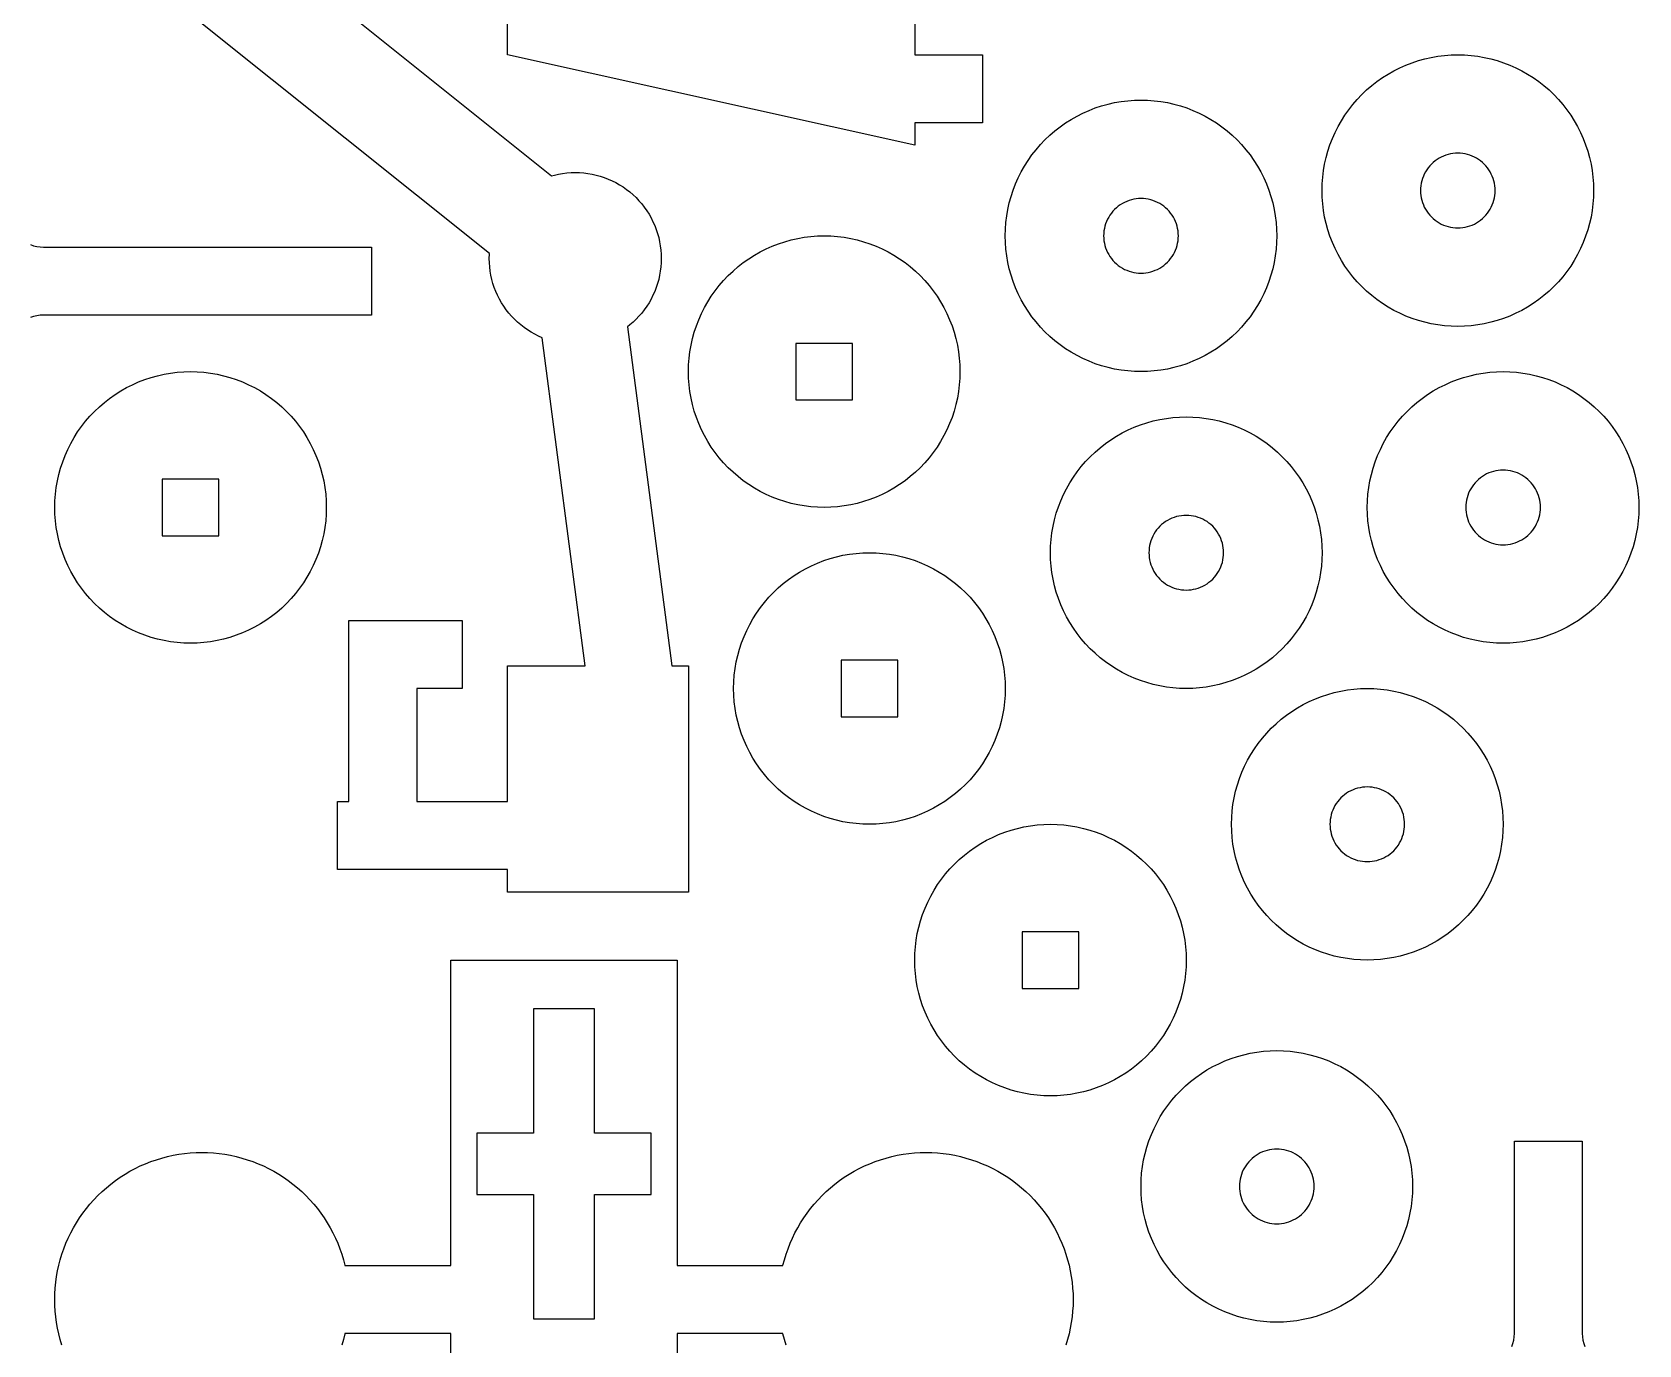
# Model space of a CAD drawing. Header units: millimetres. Extents: x 5 to 513, y 5 to 395.
# Drawn here: x 438 to 509, y 48 to 106 of the extents above; entities that cross this region are included whole.
import ezdxf

# ---------------------------------------------------------------- set-up
doc = ezdxf.new("R2010")
doc.units = ezdxf.units.MM
doc.layers.add('CUT', color=1, linetype='Continuous')

msp = doc.modelspace()

# ---------------------------------------------------------------- linework, layer by layer
at = {"layer": 'CUT'}
for points in [[(439, 117.217), (460.956, 99.653), (461.077, 99.686), (461.259, 99.727), (461.442, 99.759), (461.628, 99.782), (461.814, 99.795), (462, 99.8), (462.186, 99.795), (462.372, 99.782), (462.558, 99.759), (462.741, 99.727), (462.923, 99.686), (463.103, 99.636), (463.28, 99.578), (463.454, 99.511), (463.625, 99.435), (463.791, 99.351), (463.954, 99.259), (464.111, 99.16), (464.264, 99.052), (464.411, 98.937), (464.552, 98.816), (464.687, 98.687), (464.816, 98.552), (464.937, 98.411), (465.052, 98.264), (465.16, 98.111), (465.259, 97.954), (465.351, 97.791), (465.435, 97.625), (465.511, 97.454), (465.578, 97.28), (465.636, 97.103), (465.686, 96.923), (465.727, 96.741), (465.759, 96.558), (465.782, 96.372), (465.795, 96.186), (465.8, 96), (465.795, 95.814), (465.782, 95.628), (465.759, 95.442), (465.727, 95.259), (465.686, 95.077), (465.636, 94.897), (465.578, 94.72), (465.511, 94.546), (465.435, 94.375), (465.351, 94.209), (465.259, 94.046), (465.16, 93.889), (465.052, 93.736), (464.937, 93.589), (464.816, 93.448), (464.687, 93.313), (464.552, 93.184), (464.411, 93.063), (464.31, 92.984), (466.264, 78), (467, 78), (467, 68), (459, 68), (459, 69), (455, 69), (452, 69), (451.5, 69), (451.5, 72), (452, 72), (452, 80), (455, 80), (457, 80), (457, 77), (455, 77), (455, 72), (459, 72), (459, 78), (462.432, 78), (460.542, 92.491), (460.375, 92.565), (460.209, 92.649), (460.046, 92.741), (459.889, 92.84), (459.736, 92.948), (459.589, 93.063), (459.448, 93.184), (459.313, 93.313), (459.184, 93.448), (459.063, 93.589), (458.948, 93.736), (458.84, 93.889), (458.741, 94.046), (458.649, 94.209), (458.565, 94.375), (458.489, 94.546), (458.422, 94.72), (458.364, 94.897), (458.314, 95.077), (458.273, 95.259), (458.241, 95.442), (458.218, 95.628), (458.205, 95.814), (458.2, 96), (458.205, 96.186), (458.207, 96.217), (439, 111.583)], [(477, 106.5), (477, 105), (480, 105), (480, 102), (477, 102), (477, 101), (459, 105), (459, 112.65)], [(437.926, 96.614), (438.065, 96.565), (438.207, 96.529), (438.353, 96.507), (438.5, 96.5), (452.963, 96.5), (452.998, 96.498), (453, 96.463), (453, 93.537), (452.998, 93.502), (452.963, 93.5), (438.5, 93.5), (438.353, 93.493), (438.207, 93.471), (438.065, 93.435), (437.926, 93.386)], [(439.318, 47.991), (439.244, 48.236), (439.18, 48.483), (439.125, 48.732), (439.08, 48.983), (439.045, 49.236), (439.02, 49.49), (439.005, 49.745), (439, 50), (439.005, 50.255), (439.02, 50.51), (439.045, 50.764), (439.08, 51.017), (439.125, 51.268), (439.18, 51.517), (439.244, 51.764), (439.318, 52.009), (439.402, 52.25), (439.495, 52.487), (439.597, 52.721), (439.708, 52.951), (439.829, 53.176), (439.958, 53.396), (440.095, 53.611), (440.241, 53.821), (440.395, 54.024), (440.557, 54.221), (440.727, 54.412), (440.904, 54.596), (441.088, 54.773), (441.279, 54.943), (441.476, 55.105), (441.679, 55.259), (441.889, 55.405), (442.104, 55.542), (442.324, 55.671), (442.549, 55.792), (442.779, 55.903), (443.013, 56.005), (443.25, 56.098), (443.491, 56.182), (443.736, 56.256), (443.983, 56.32), (444.232, 56.375), (444.483, 56.42), (444.736, 56.455), (444.99, 56.48), (445.245, 56.495), (445.5, 56.5), (445.755, 56.495), (446.01, 56.48), (446.264, 56.455), (446.517, 56.42), (446.768, 56.375), (447.017, 56.32), (447.264, 56.256), (447.509, 56.182), (447.75, 56.098), (447.987, 56.005), (448.221, 55.903), (448.451, 55.792), (448.676, 55.671), (448.896, 55.542), (449.111, 55.405), (449.321, 55.259), (449.524, 55.105), (449.721, 54.943), (449.912, 54.773), (450.096, 54.596), (450.273, 54.412), (450.443, 54.221), (450.605, 54.024), (450.759, 53.821), (450.905, 53.611), (451.042, 53.396), (451.171, 53.176), (451.292, 52.951), (451.403, 52.721), (451.505, 52.487), (451.598, 52.25), (451.682, 52.009), (451.756, 51.764), (451.82, 51.517), (451.824, 51.5), (456.5, 51.5), (456.5, 65), (466.5, 65), (466.5, 51.5), (471.176, 51.5), (471.18, 51.517), (471.244, 51.764), (471.318, 52.009), (471.402, 52.25), (471.495, 52.487), (471.597, 52.721), (471.708, 52.951), (471.829, 53.176), (471.958, 53.396), (472.095, 53.611), (472.241, 53.821), (472.395, 54.024), (472.557, 54.221), (472.727, 54.412), (472.904, 54.596), (473.088, 54.773), (473.279, 54.943), (473.476, 55.105), (473.679, 55.259), (473.889, 55.405), (474.104, 55.542), (474.324, 55.671), (474.549, 55.792), (474.779, 55.903), (475.013, 56.005), (475.25, 56.098), (475.491, 56.182), (475.736, 56.256), (475.983, 56.32), (476.232, 56.375), (476.483, 56.42), (476.736, 56.455), (476.99, 56.48), (477.245, 56.495), (477.5, 56.5), (477.755, 56.495), (478.01, 56.48), (478.264, 56.455), (478.517, 56.42), (478.768, 56.375), (479.017, 56.32), (479.264, 56.256), (479.509, 56.182), (479.75, 56.098), (479.987, 56.005), (480.221, 55.903), (480.451, 55.792), (480.676, 55.671), (480.896, 55.542), (481.111, 55.405), (481.321, 55.259), (481.524, 55.105), (481.721, 54.943), (481.912, 54.773), (482.096, 54.596), (482.273, 54.412), (482.443, 54.221), (482.605, 54.024), (482.759, 53.821), (482.905, 53.611), (483.042, 53.396), (483.171, 53.176), (483.292, 52.951), (483.403, 52.721), (483.505, 52.487), (483.598, 52.25), (483.682, 52.009), (483.756, 51.764), (483.82, 51.517), (483.875, 51.268), (483.92, 51.017), (483.955, 50.764), (483.98, 50.51), (483.995, 50.255), (484, 50), (483.995, 49.745), (483.98, 49.49), (483.955, 49.236), (483.92, 48.983), (483.875, 48.732), (483.82, 48.483), (483.756, 48.236), (483.682, 47.991)], [(503.386, 47.926), (503.435, 48.065), (503.471, 48.207), (503.493, 48.353), (503.5, 48.5), (503.5, 56.963), (503.502, 56.998), (503.537, 57), (506.463, 57), (506.498, 56.998), (506.5, 56.963), (506.5, 48.5), (506.507, 48.353), (506.529, 48.207), (506.565, 48.065), (506.614, 47.926)], [(456.5, 47), (456.5, 48.5), (451.824, 48.5), (451.82, 48.483), (451.756, 48.236), (451.682, 47.991)], [(471.318, 47.991), (471.244, 48.236), (471.18, 48.483), (471.176, 48.5), (466.5, 48.5), (466.5, 47)]]:
    msp.add_lwpolyline(points, dxfattribs=at)
for points in [[(506.993, 98.706), (506.971, 98.412), (506.935, 98.12), (506.885, 97.829), (506.82, 97.542), (506.742, 97.258), (506.649, 96.979), (506.543, 96.704), (506.424, 96.435), (506.292, 96.172), (506.146, 95.915), (505.989, 95.667), (505.819, 95.426), (505.638, 95.194), (505.446, 94.971), (505.243, 94.757), (505.029, 94.554), (504.806, 94.362), (504.574, 94.181), (504.333, 94.011), (504.085, 93.854), (503.828, 93.708), (503.565, 93.576), (503.296, 93.457), (503.021, 93.351), (502.742, 93.258), (502.458, 93.18), (502.171, 93.115), (501.88, 93.065), (501.588, 93.029), (501.294, 93.007), (501, 93), (500.706, 93.007), (500.412, 93.029), (500.12, 93.065), (499.829, 93.115), (499.542, 93.18), (499.258, 93.258), (498.979, 93.351), (498.704, 93.457), (498.435, 93.576), (498.172, 93.708), (497.915, 93.854), (497.667, 94.011), (497.426, 94.181), (497.194, 94.362), (496.971, 94.554), (496.757, 94.757), (496.554, 94.971), (496.362, 95.194), (496.181, 95.426), (496.011, 95.667), (495.854, 95.915), (495.708, 96.172), (495.576, 96.435), (495.457, 96.704), (495.351, 96.979), (495.258, 97.258), (495.18, 97.542), (495.115, 97.829), (495.065, 98.12), (495.029, 98.412), (495.007, 98.706), (495, 99), (495.007, 99.294), (495.029, 99.588), (495.065, 99.88), (495.115, 100.171), (495.18, 100.458), (495.258, 100.742), (495.351, 101.021), (495.457, 101.296), (495.576, 101.565), (495.708, 101.828), (495.854, 102.085), (496.011, 102.333), (496.181, 102.574), (496.362, 102.806), (496.554, 103.029), (496.757, 103.243), (496.971, 103.446), (497.194, 103.638), (497.426, 103.819), (497.667, 103.989), (497.915, 104.146), (498.172, 104.292), (498.435, 104.424), (498.704, 104.543), (498.979, 104.649), (499.258, 104.742), (499.542, 104.82), (499.829, 104.885), (500.12, 104.935), (500.412, 104.971), (500.706, 104.993), (501, 105), (501.294, 104.993), (501.588, 104.971), (501.88, 104.935), (502.171, 104.885), (502.458, 104.82), (502.742, 104.742), (503.021, 104.649), (503.296, 104.543), (503.565, 104.424), (503.828, 104.292), (504.085, 104.146), (504.333, 103.989), (504.574, 103.819), (504.806, 103.638), (505.029, 103.446), (505.243, 103.243), (505.446, 103.029), (505.638, 102.806), (505.819, 102.574), (505.989, 102.333), (506.146, 102.085), (506.292, 101.828), (506.424, 101.565), (506.543, 101.296), (506.649, 101.021), (506.742, 100.742), (506.82, 100.458), (506.885, 100.171), (506.935, 99.88), (506.971, 99.588), (506.993, 99.294), (507, 99)], [(492.993, 96.706), (492.971, 96.412), (492.935, 96.12), (492.885, 95.829), (492.82, 95.542), (492.742, 95.258), (492.649, 94.979), (492.543, 94.704), (492.424, 94.435), (492.292, 94.172), (492.146, 93.915), (491.989, 93.667), (491.819, 93.426), (491.638, 93.194), (491.446, 92.971), (491.243, 92.757), (491.029, 92.554), (490.806, 92.362), (490.574, 92.181), (490.333, 92.011), (490.085, 91.854), (489.828, 91.708), (489.565, 91.576), (489.296, 91.457), (489.021, 91.351), (488.742, 91.258), (488.458, 91.18), (488.171, 91.115), (487.88, 91.065), (487.588, 91.029), (487.294, 91.007), (487, 91), (486.706, 91.007), (486.412, 91.029), (486.12, 91.065), (485.829, 91.115), (485.542, 91.18), (485.258, 91.258), (484.979, 91.351), (484.704, 91.457), (484.435, 91.576), (484.172, 91.708), (483.915, 91.854), (483.667, 92.011), (483.426, 92.181), (483.194, 92.362), (482.971, 92.554), (482.757, 92.757), (482.554, 92.971), (482.362, 93.194), (482.181, 93.426), (482.011, 93.667), (481.854, 93.915), (481.708, 94.172), (481.576, 94.435), (481.457, 94.704), (481.351, 94.979), (481.258, 95.258), (481.18, 95.542), (481.115, 95.829), (481.065, 96.12), (481.029, 96.412), (481.007, 96.706), (481, 97), (481.007, 97.294), (481.029, 97.588), (481.065, 97.88), (481.115, 98.171), (481.18, 98.458), (481.258, 98.742), (481.351, 99.021), (481.457, 99.296), (481.576, 99.565), (481.708, 99.828), (481.854, 100.085), (482.011, 100.333), (482.181, 100.574), (482.362, 100.806), (482.554, 101.029), (482.757, 101.243), (482.971, 101.446), (483.194, 101.638), (483.426, 101.819), (483.667, 101.989), (483.915, 102.146), (484.172, 102.292), (484.435, 102.424), (484.704, 102.543), (484.979, 102.649), (485.258, 102.742), (485.542, 102.82), (485.829, 102.885), (486.12, 102.935), (486.412, 102.971), (486.706, 102.993), (487, 103), (487.294, 102.993), (487.588, 102.971), (487.88, 102.935), (488.171, 102.885), (488.458, 102.82), (488.742, 102.742), (489.021, 102.649), (489.296, 102.543), (489.565, 102.424), (489.828, 102.292), (490.085, 102.146), (490.333, 101.989), (490.574, 101.819), (490.806, 101.638), (491.029, 101.446), (491.243, 101.243), (491.446, 101.029), (491.638, 100.806), (491.819, 100.574), (491.989, 100.333), (492.146, 100.085), (492.292, 99.828), (492.424, 99.565), (492.543, 99.296), (492.649, 99.021), (492.742, 98.742), (492.82, 98.458), (492.885, 98.171), (492.935, 97.88), (492.971, 97.588), (492.993, 97.294), (493, 97)], [(502.646, 99.108), (502.636, 99.215), (502.618, 99.322), (502.594, 99.427), (502.562, 99.53), (502.524, 99.631), (502.48, 99.73), (502.429, 99.825), (502.372, 99.917), (502.309, 100.004), (502.241, 100.088), (502.167, 100.167), (502.088, 100.241), (502.004, 100.309), (501.917, 100.372), (501.825, 100.429), (501.73, 100.48), (501.631, 100.524), (501.53, 100.562), (501.427, 100.594), (501.322, 100.618), (501.215, 100.636), (501.108, 100.646), (501, 100.65), (500.892, 100.646), (500.785, 100.636), (500.678, 100.618), (500.573, 100.594), (500.47, 100.562), (500.369, 100.524), (500.27, 100.48), (500.175, 100.429), (500.083, 100.372), (499.996, 100.309), (499.912, 100.241), (499.833, 100.167), (499.759, 100.088), (499.691, 100.004), (499.628, 99.917), (499.571, 99.825), (499.52, 99.73), (499.476, 99.631), (499.438, 99.53), (499.406, 99.427), (499.382, 99.322), (499.364, 99.215), (499.354, 99.108), (499.35, 99), (499.354, 98.892), (499.364, 98.785), (499.382, 98.678), (499.406, 98.573), (499.438, 98.47), (499.476, 98.369), (499.52, 98.27), (499.571, 98.175), (499.628, 98.083), (499.691, 97.996), (499.759, 97.912), (499.833, 97.833), (499.912, 97.759), (499.996, 97.691), (500.083, 97.628), (500.175, 97.571), (500.27, 97.52), (500.369, 97.476), (500.47, 97.438), (500.573, 97.406), (500.678, 97.382), (500.785, 97.364), (500.892, 97.354), (501, 97.35), (501.108, 97.354), (501.215, 97.364), (501.322, 97.382), (501.427, 97.406), (501.53, 97.438), (501.631, 97.476), (501.73, 97.52), (501.825, 97.571), (501.917, 97.628), (502.004, 97.691), (502.088, 97.759), (502.167, 97.833), (502.241, 97.912), (502.309, 97.996), (502.372, 98.083), (502.429, 98.175), (502.48, 98.27), (502.524, 98.369), (502.562, 98.47), (502.594, 98.573), (502.618, 98.678), (502.636, 98.785), (502.646, 98.892), (502.65, 99)], [(488.646, 97.108), (488.636, 97.215), (488.618, 97.322), (488.594, 97.427), (488.562, 97.53), (488.524, 97.631), (488.48, 97.73), (488.429, 97.825), (488.372, 97.917), (488.309, 98.004), (488.241, 98.088), (488.167, 98.167), (488.088, 98.241), (488.004, 98.309), (487.917, 98.372), (487.825, 98.429), (487.73, 98.48), (487.631, 98.524), (487.53, 98.562), (487.427, 98.594), (487.322, 98.618), (487.215, 98.636), (487.108, 98.646), (487, 98.65), (486.892, 98.646), (486.785, 98.636), (486.678, 98.618), (486.573, 98.594), (486.47, 98.562), (486.369, 98.524), (486.27, 98.48), (486.175, 98.429), (486.083, 98.372), (485.996, 98.309), (485.912, 98.241), (485.833, 98.167), (485.759, 98.088), (485.691, 98.004), (485.628, 97.917), (485.571, 97.825), (485.52, 97.73), (485.476, 97.631), (485.438, 97.53), (485.406, 97.427), (485.382, 97.322), (485.364, 97.215), (485.354, 97.108), (485.35, 97), (485.354, 96.892), (485.364, 96.785), (485.382, 96.678), (485.406, 96.573), (485.438, 96.47), (485.476, 96.369), (485.52, 96.27), (485.571, 96.175), (485.628, 96.083), (485.691, 95.996), (485.759, 95.912), (485.833, 95.833), (485.912, 95.759), (485.996, 95.691), (486.083, 95.628), (486.175, 95.571), (486.27, 95.52), (486.369, 95.476), (486.47, 95.438), (486.573, 95.406), (486.678, 95.382), (486.785, 95.364), (486.892, 95.354), (487, 95.35), (487.108, 95.354), (487.215, 95.364), (487.322, 95.382), (487.427, 95.406), (487.53, 95.438), (487.631, 95.476), (487.73, 95.52), (487.825, 95.571), (487.917, 95.628), (488.004, 95.691), (488.088, 95.759), (488.167, 95.833), (488.241, 95.912), (488.309, 95.996), (488.372, 96.083), (488.429, 96.175), (488.48, 96.27), (488.524, 96.369), (488.562, 96.47), (488.594, 96.573), (488.618, 96.678), (488.636, 96.785), (488.646, 96.892), (488.65, 97)], [(478.993, 90.706), (478.971, 90.412), (478.935, 90.12), (478.885, 89.829), (478.82, 89.542), (478.742, 89.258), (478.649, 88.979), (478.543, 88.704), (478.424, 88.435), (478.292, 88.172), (478.146, 87.915), (477.989, 87.667), (477.819, 87.426), (477.638, 87.194), (477.446, 86.971), (477.243, 86.757), (477.029, 86.554), (476.806, 86.362), (476.574, 86.181), (476.333, 86.011), (476.085, 85.854), (475.828, 85.708), (475.565, 85.576), (475.296, 85.457), (475.021, 85.351), (474.742, 85.258), (474.458, 85.18), (474.171, 85.115), (473.88, 85.065), (473.588, 85.029), (473.294, 85.007), (473, 85), (472.706, 85.007), (472.412, 85.029), (472.12, 85.065), (471.829, 85.115), (471.542, 85.18), (471.258, 85.258), (470.979, 85.351), (470.704, 85.457), (470.435, 85.576), (470.172, 85.708), (469.915, 85.854), (469.667, 86.011), (469.426, 86.181), (469.194, 86.362), (468.971, 86.554), (468.757, 86.757), (468.554, 86.971), (468.362, 87.194), (468.181, 87.426), (468.011, 87.667), (467.854, 87.915), (467.708, 88.172), (467.576, 88.435), (467.457, 88.704), (467.351, 88.979), (467.258, 89.258), (467.18, 89.542), (467.115, 89.829), (467.065, 90.12), (467.029, 90.412), (467.007, 90.706), (467, 91), (467.007, 91.294), (467.029, 91.588), (467.065, 91.88), (467.115, 92.171), (467.18, 92.458), (467.258, 92.742), (467.351, 93.021), (467.457, 93.296), (467.576, 93.565), (467.708, 93.828), (467.854, 94.085), (468.011, 94.333), (468.181, 94.574), (468.362, 94.806), (468.554, 95.029), (468.757, 95.243), (468.971, 95.446), (469.194, 95.638), (469.426, 95.819), (469.667, 95.989), (469.915, 96.146), (470.172, 96.292), (470.435, 96.424), (470.704, 96.543), (470.979, 96.649), (471.258, 96.742), (471.542, 96.82), (471.829, 96.885), (472.12, 96.935), (472.412, 96.971), (472.706, 96.993), (473, 97), (473.294, 96.993), (473.588, 96.971), (473.88, 96.935), (474.171, 96.885), (474.458, 96.82), (474.742, 96.742), (475.021, 96.649), (475.296, 96.543), (475.565, 96.424), (475.828, 96.292), (476.085, 96.146), (476.333, 95.989), (476.574, 95.819), (476.806, 95.638), (477.029, 95.446), (477.243, 95.243), (477.446, 95.029), (477.638, 94.806), (477.819, 94.574), (477.989, 94.333), (478.146, 94.085), (478.292, 93.828), (478.424, 93.565), (478.543, 93.296), (478.649, 93.021), (478.742, 92.742), (478.82, 92.458), (478.885, 92.171), (478.935, 91.88), (478.971, 91.588), (478.993, 91.294), (479, 91)], [(474.25, 92.25), (471.75, 92.25), (471.75, 89.75), (474.25, 89.75)], [(450.993, 84.706), (450.971, 84.412), (450.935, 84.12), (450.885, 83.829), (450.82, 83.542), (450.742, 83.258), (450.649, 82.979), (450.543, 82.704), (450.424, 82.435), (450.292, 82.172), (450.146, 81.915), (449.989, 81.667), (449.819, 81.426), (449.638, 81.194), (449.446, 80.971), (449.243, 80.757), (449.029, 80.554), (448.806, 80.362), (448.574, 80.181), (448.333, 80.011), (448.085, 79.854), (447.828, 79.708), (447.565, 79.576), (447.296, 79.457), (447.021, 79.351), (446.742, 79.258), (446.458, 79.18), (446.171, 79.115), (445.88, 79.065), (445.588, 79.029), (445.294, 79.007), (445, 79), (444.706, 79.007), (444.412, 79.029), (444.12, 79.065), (443.829, 79.115), (443.542, 79.18), (443.258, 79.258), (442.979, 79.351), (442.704, 79.457), (442.435, 79.576), (442.172, 79.708), (441.915, 79.854), (441.667, 80.011), (441.426, 80.181), (441.194, 80.362), (440.971, 80.554), (440.757, 80.757), (440.554, 80.971), (440.362, 81.194), (440.181, 81.426), (440.011, 81.667), (439.854, 81.915), (439.708, 82.172), (439.576, 82.435), (439.457, 82.704), (439.351, 82.979), (439.258, 83.258), (439.18, 83.542), (439.115, 83.829), (439.065, 84.12), (439.029, 84.412), (439.007, 84.706), (439, 85), (439.007, 85.294), (439.029, 85.588), (439.065, 85.88), (439.115, 86.171), (439.18, 86.458), (439.258, 86.742), (439.351, 87.021), (439.457, 87.296), (439.576, 87.565), (439.708, 87.828), (439.854, 88.085), (440.011, 88.333), (440.181, 88.574), (440.362, 88.806), (440.554, 89.029), (440.757, 89.243), (440.971, 89.446), (441.194, 89.638), (441.426, 89.819), (441.667, 89.989), (441.915, 90.146), (442.172, 90.292), (442.435, 90.424), (442.704, 90.543), (442.979, 90.649), (443.258, 90.742), (443.542, 90.82), (443.829, 90.885), (444.12, 90.935), (444.412, 90.971), (444.706, 90.993), (445, 91), (445.294, 90.993), (445.588, 90.971), (445.88, 90.935), (446.171, 90.885), (446.458, 90.82), (446.742, 90.742), (447.021, 90.649), (447.296, 90.543), (447.565, 90.424), (447.828, 90.292), (448.085, 90.146), (448.333, 89.989), (448.574, 89.819), (448.806, 89.638), (449.029, 89.446), (449.243, 89.243), (449.446, 89.029), (449.638, 88.806), (449.819, 88.574), (449.989, 88.333), (450.146, 88.085), (450.292, 87.828), (450.424, 87.565), (450.543, 87.296), (450.649, 87.021), (450.742, 86.742), (450.82, 86.458), (450.885, 86.171), (450.935, 85.88), (450.971, 85.588), (450.993, 85.294), (451, 85)], [(508.993, 84.706), (508.971, 84.412), (508.935, 84.12), (508.885, 83.829), (508.82, 83.542), (508.742, 83.258), (508.649, 82.979), (508.543, 82.704), (508.424, 82.435), (508.292, 82.172), (508.146, 81.915), (507.989, 81.667), (507.819, 81.426), (507.638, 81.194), (507.446, 80.971), (507.243, 80.757), (507.029, 80.554), (506.806, 80.362), (506.574, 80.181), (506.333, 80.011), (506.085, 79.854), (505.828, 79.708), (505.565, 79.576), (505.296, 79.457), (505.021, 79.351), (504.742, 79.258), (504.458, 79.18), (504.171, 79.115), (503.88, 79.065), (503.588, 79.029), (503.294, 79.007), (503, 79), (502.706, 79.007), (502.412, 79.029), (502.12, 79.065), (501.829, 79.115), (501.542, 79.18), (501.258, 79.258), (500.979, 79.351), (500.704, 79.457), (500.435, 79.576), (500.172, 79.708), (499.915, 79.854), (499.667, 80.011), (499.426, 80.181), (499.194, 80.362), (498.971, 80.554), (498.757, 80.757), (498.554, 80.971), (498.362, 81.194), (498.181, 81.426), (498.011, 81.667), (497.854, 81.915), (497.708, 82.172), (497.576, 82.435), (497.457, 82.704), (497.351, 82.979), (497.258, 83.258), (497.18, 83.542), (497.115, 83.829), (497.065, 84.12), (497.029, 84.412), (497.007, 84.706), (497, 85), (497.007, 85.294), (497.029, 85.588), (497.065, 85.88), (497.115, 86.171), (497.18, 86.458), (497.258, 86.742), (497.351, 87.021), (497.457, 87.296), (497.576, 87.565), (497.708, 87.828), (497.854, 88.085), (498.011, 88.333), (498.181, 88.574), (498.362, 88.806), (498.554, 89.029), (498.757, 89.243), (498.971, 89.446), (499.194, 89.638), (499.426, 89.819), (499.667, 89.989), (499.915, 90.146), (500.172, 90.292), (500.435, 90.424), (500.704, 90.543), (500.979, 90.649), (501.258, 90.742), (501.542, 90.82), (501.829, 90.885), (502.12, 90.935), (502.412, 90.971), (502.706, 90.993), (503, 91), (503.294, 90.993), (503.588, 90.971), (503.88, 90.935), (504.171, 90.885), (504.458, 90.82), (504.742, 90.742), (505.021, 90.649), (505.296, 90.543), (505.565, 90.424), (505.828, 90.292), (506.085, 90.146), (506.333, 89.989), (506.574, 89.819), (506.806, 89.638), (507.029, 89.446), (507.243, 89.243), (507.446, 89.029), (507.638, 88.806), (507.819, 88.574), (507.989, 88.333), (508.146, 88.085), (508.292, 87.828), (508.424, 87.565), (508.543, 87.296), (508.649, 87.021), (508.742, 86.742), (508.82, 86.458), (508.885, 86.171), (508.935, 85.88), (508.971, 85.588), (508.993, 85.294), (509, 85)], [(494.993, 82.706), (494.971, 82.412), (494.935, 82.12), (494.885, 81.829), (494.82, 81.542), (494.742, 81.258), (494.649, 80.979), (494.543, 80.704), (494.424, 80.435), (494.292, 80.172), (494.146, 79.915), (493.989, 79.667), (493.819, 79.426), (493.638, 79.194), (493.446, 78.971), (493.243, 78.757), (493.029, 78.554), (492.806, 78.362), (492.574, 78.181), (492.333, 78.011), (492.085, 77.854), (491.828, 77.708), (491.565, 77.576), (491.296, 77.457), (491.021, 77.351), (490.742, 77.258), (490.458, 77.18), (490.171, 77.115), (489.88, 77.065), (489.588, 77.029), (489.294, 77.007), (489, 77), (488.706, 77.007), (488.412, 77.029), (488.12, 77.065), (487.829, 77.115), (487.542, 77.18), (487.258, 77.258), (486.979, 77.351), (486.704, 77.457), (486.435, 77.576), (486.172, 77.708), (485.915, 77.854), (485.667, 78.011), (485.426, 78.181), (485.194, 78.362), (484.971, 78.554), (484.757, 78.757), (484.554, 78.971), (484.362, 79.194), (484.181, 79.426), (484.011, 79.667), (483.854, 79.915), (483.708, 80.172), (483.576, 80.435), (483.457, 80.704), (483.351, 80.979), (483.258, 81.258), (483.18, 81.542), (483.115, 81.829), (483.065, 82.12), (483.029, 82.412), (483.007, 82.706), (483, 83), (483.007, 83.294), (483.029, 83.588), (483.065, 83.88), (483.115, 84.171), (483.18, 84.458), (483.258, 84.742), (483.351, 85.021), (483.457, 85.296), (483.576, 85.565), (483.708, 85.828), (483.854, 86.085), (484.011, 86.333), (484.181, 86.574), (484.362, 86.806), (484.554, 87.029), (484.757, 87.243), (484.971, 87.446), (485.194, 87.638), (485.426, 87.819), (485.667, 87.989), (485.915, 88.146), (486.172, 88.292), (486.435, 88.424), (486.704, 88.543), (486.979, 88.649), (487.258, 88.742), (487.542, 88.82), (487.829, 88.885), (488.12, 88.935), (488.412, 88.971), (488.706, 88.993), (489, 89), (489.294, 88.993), (489.588, 88.971), (489.88, 88.935), (490.171, 88.885), (490.458, 88.82), (490.742, 88.742), (491.021, 88.649), (491.296, 88.543), (491.565, 88.424), (491.828, 88.292), (492.085, 88.146), (492.333, 87.989), (492.574, 87.819), (492.806, 87.638), (493.029, 87.446), (493.243, 87.243), (493.446, 87.029), (493.638, 86.806), (493.819, 86.574), (493.989, 86.333), (494.146, 86.085), (494.292, 85.828), (494.424, 85.565), (494.543, 85.296), (494.649, 85.021), (494.742, 84.742), (494.82, 84.458), (494.885, 84.171), (494.935, 83.88), (494.971, 83.588), (494.993, 83.294), (495, 83)], [(504.646, 85.108), (504.636, 85.215), (504.618, 85.322), (504.594, 85.427), (504.562, 85.53), (504.524, 85.631), (504.48, 85.73), (504.429, 85.825), (504.372, 85.917), (504.309, 86.004), (504.241, 86.088), (504.167, 86.167), (504.088, 86.241), (504.004, 86.309), (503.917, 86.372), (503.825, 86.429), (503.73, 86.48), (503.631, 86.524), (503.53, 86.562), (503.427, 86.594), (503.322, 86.618), (503.215, 86.636), (503.108, 86.646), (503, 86.65), (502.892, 86.646), (502.785, 86.636), (502.678, 86.618), (502.573, 86.594), (502.47, 86.562), (502.369, 86.524), (502.27, 86.48), (502.175, 86.429), (502.083, 86.372), (501.996, 86.309), (501.912, 86.241), (501.833, 86.167), (501.759, 86.088), (501.691, 86.004), (501.628, 85.917), (501.571, 85.825), (501.52, 85.73), (501.476, 85.631), (501.438, 85.53), (501.406, 85.427), (501.382, 85.322), (501.364, 85.215), (501.354, 85.108), (501.35, 85), (501.354, 84.892), (501.364, 84.785), (501.382, 84.678), (501.406, 84.573), (501.438, 84.47), (501.476, 84.369), (501.52, 84.27), (501.571, 84.175), (501.628, 84.083), (501.691, 83.996), (501.759, 83.912), (501.833, 83.833), (501.912, 83.759), (501.996, 83.691), (502.083, 83.628), (502.175, 83.571), (502.27, 83.52), (502.369, 83.476), (502.47, 83.438), (502.573, 83.406), (502.678, 83.382), (502.785, 83.364), (502.892, 83.354), (503, 83.35), (503.108, 83.354), (503.215, 83.364), (503.322, 83.382), (503.427, 83.406), (503.53, 83.438), (503.631, 83.476), (503.73, 83.52), (503.825, 83.571), (503.917, 83.628), (504.004, 83.691), (504.088, 83.759), (504.167, 83.833), (504.241, 83.912), (504.309, 83.996), (504.372, 84.083), (504.429, 84.175), (504.48, 84.27), (504.524, 84.369), (504.562, 84.47), (504.594, 84.573), (504.618, 84.678), (504.636, 84.785), (504.646, 84.892), (504.65, 85)], [(446.25, 86.25), (443.75, 86.25), (443.75, 83.75), (446.25, 83.75)], [(490.646, 83.108), (490.636, 83.215), (490.618, 83.322), (490.594, 83.427), (490.562, 83.53), (490.524, 83.631), (490.48, 83.73), (490.429, 83.825), (490.372, 83.917), (490.309, 84.004), (490.241, 84.088), (490.167, 84.167), (490.088, 84.241), (490.004, 84.309), (489.917, 84.372), (489.825, 84.429), (489.73, 84.48), (489.631, 84.524), (489.53, 84.562), (489.427, 84.594), (489.322, 84.618), (489.215, 84.636), (489.108, 84.646), (489, 84.65), (488.892, 84.646), (488.785, 84.636), (488.678, 84.618), (488.573, 84.594), (488.47, 84.562), (488.369, 84.524), (488.27, 84.48), (488.175, 84.429), (488.083, 84.372), (487.996, 84.309), (487.912, 84.241), (487.833, 84.167), (487.759, 84.088), (487.691, 84.004), (487.628, 83.917), (487.571, 83.825), (487.52, 83.73), (487.476, 83.631), (487.438, 83.53), (487.406, 83.427), (487.382, 83.322), (487.364, 83.215), (487.354, 83.108), (487.35, 83), (487.354, 82.892), (487.364, 82.785), (487.382, 82.678), (487.406, 82.573), (487.438, 82.47), (487.476, 82.369), (487.52, 82.27), (487.571, 82.175), (487.628, 82.083), (487.691, 81.996), (487.759, 81.912), (487.833, 81.833), (487.912, 81.759), (487.996, 81.691), (488.083, 81.628), (488.175, 81.571), (488.27, 81.52), (488.369, 81.476), (488.47, 81.438), (488.573, 81.406), (488.678, 81.382), (488.785, 81.364), (488.892, 81.354), (489, 81.35), (489.108, 81.354), (489.215, 81.364), (489.322, 81.382), (489.427, 81.406), (489.53, 81.438), (489.631, 81.476), (489.73, 81.52), (489.825, 81.571), (489.917, 81.628), (490.004, 81.691), (490.088, 81.759), (490.167, 81.833), (490.241, 81.912), (490.309, 81.996), (490.372, 82.083), (490.429, 82.175), (490.48, 82.27), (490.524, 82.369), (490.562, 82.47), (490.594, 82.573), (490.618, 82.678), (490.636, 82.785), (490.646, 82.892), (490.65, 83)], [(480.993, 76.706), (480.971, 76.412), (480.935, 76.12), (480.885, 75.829), (480.82, 75.542), (480.742, 75.258), (480.649, 74.979), (480.543, 74.704), (480.424, 74.435), (480.292, 74.172), (480.146, 73.915), (479.989, 73.667), (479.819, 73.426), (479.638, 73.194), (479.446, 72.971), (479.243, 72.757), (479.029, 72.554), (478.806, 72.362), (478.574, 72.181), (478.333, 72.011), (478.085, 71.854), (477.828, 71.708), (477.565, 71.576), (477.296, 71.457), (477.021, 71.351), (476.742, 71.258), (476.458, 71.18), (476.171, 71.115), (475.88, 71.065), (475.588, 71.029), (475.294, 71.007), (475, 71), (474.706, 71.007), (474.412, 71.029), (474.12, 71.065), (473.829, 71.115), (473.542, 71.18), (473.258, 71.258), (472.979, 71.351), (472.704, 71.457), (472.435, 71.576), (472.172, 71.708), (471.915, 71.854), (471.667, 72.011), (471.426, 72.181), (471.194, 72.362), (470.971, 72.554), (470.757, 72.757), (470.554, 72.971), (470.362, 73.194), (470.181, 73.426), (470.011, 73.667), (469.854, 73.915), (469.708, 74.172), (469.576, 74.435), (469.457, 74.704), (469.351, 74.979), (469.258, 75.258), (469.18, 75.542), (469.115, 75.829), (469.065, 76.12), (469.029, 76.412), (469.007, 76.706), (469, 77), (469.007, 77.294), (469.029, 77.588), (469.065, 77.88), (469.115, 78.171), (469.18, 78.458), (469.258, 78.742), (469.351, 79.021), (469.457, 79.296), (469.576, 79.565), (469.708, 79.828), (469.854, 80.085), (470.011, 80.333), (470.181, 80.574), (470.362, 80.806), (470.554, 81.029), (470.757, 81.243), (470.971, 81.446), (471.194, 81.638), (471.426, 81.819), (471.667, 81.989), (471.915, 82.146), (472.172, 82.292), (472.435, 82.424), (472.704, 82.543), (472.979, 82.649), (473.258, 82.742), (473.542, 82.82), (473.829, 82.885), (474.12, 82.935), (474.412, 82.971), (474.706, 82.993), (475, 83), (475.294, 82.993), (475.588, 82.971), (475.88, 82.935), (476.171, 82.885), (476.458, 82.82), (476.742, 82.742), (477.021, 82.649), (477.296, 82.543), (477.565, 82.424), (477.828, 82.292), (478.085, 82.146), (478.333, 81.989), (478.574, 81.819), (478.806, 81.638), (479.029, 81.446), (479.243, 81.243), (479.446, 81.029), (479.638, 80.806), (479.819, 80.574), (479.989, 80.333), (480.146, 80.085), (480.292, 79.828), (480.424, 79.565), (480.543, 79.296), (480.649, 79.021), (480.742, 78.742), (480.82, 78.458), (480.885, 78.171), (480.935, 77.88), (480.971, 77.588), (480.993, 77.294), (481, 77)], [(476.25, 78.25), (473.75, 78.25), (473.75, 75.75), (476.25, 75.75)], [(502.993, 70.706), (502.971, 70.412), (502.935, 70.12), (502.885, 69.829), (502.82, 69.542), (502.742, 69.258), (502.649, 68.979), (502.543, 68.704), (502.424, 68.435), (502.292, 68.172), (502.146, 67.915), (501.989, 67.667), (501.819, 67.426), (501.638, 67.194), (501.446, 66.971), (501.243, 66.757), (501.029, 66.554), (500.806, 66.362), (500.574, 66.181), (500.333, 66.011), (500.085, 65.854), (499.828, 65.708), (499.565, 65.576), (499.296, 65.457), (499.021, 65.351), (498.742, 65.258), (498.458, 65.18), (498.171, 65.115), (497.88, 65.065), (497.588, 65.029), (497.294, 65.007), (497, 65), (496.706, 65.007), (496.412, 65.029), (496.12, 65.065), (495.829, 65.115), (495.542, 65.18), (495.258, 65.258), (494.979, 65.351), (494.704, 65.457), (494.435, 65.576), (494.172, 65.708), (493.915, 65.854), (493.667, 66.011), (493.426, 66.181), (493.194, 66.362), (492.971, 66.554), (492.757, 66.757), (492.554, 66.971), (492.362, 67.194), (492.181, 67.426), (492.011, 67.667), (491.854, 67.915), (491.708, 68.172), (491.576, 68.435), (491.457, 68.704), (491.351, 68.979), (491.258, 69.258), (491.18, 69.542), (491.115, 69.829), (491.065, 70.12), (491.029, 70.412), (491.007, 70.706), (491, 71), (491.007, 71.294), (491.029, 71.588), (491.065, 71.88), (491.115, 72.171), (491.18, 72.458), (491.258, 72.742), (491.351, 73.021), (491.457, 73.296), (491.576, 73.565), (491.708, 73.828), (491.854, 74.085), (492.011, 74.333), (492.181, 74.574), (492.362, 74.806), (492.554, 75.029), (492.757, 75.243), (492.971, 75.446), (493.194, 75.638), (493.426, 75.819), (493.667, 75.989), (493.915, 76.146), (494.172, 76.292), (494.435, 76.424), (494.704, 76.543), (494.979, 76.649), (495.258, 76.742), (495.542, 76.82), (495.829, 76.885), (496.12, 76.935), (496.412, 76.971), (496.706, 76.993), (497, 77), (497.294, 76.993), (497.588, 76.971), (497.88, 76.935), (498.171, 76.885), (498.458, 76.82), (498.742, 76.742), (499.021, 76.649), (499.296, 76.543), (499.565, 76.424), (499.828, 76.292), (500.085, 76.146), (500.333, 75.989), (500.574, 75.819), (500.806, 75.638), (501.029, 75.446), (501.243, 75.243), (501.446, 75.029), (501.638, 74.806), (501.819, 74.574), (501.989, 74.333), (502.146, 74.085), (502.292, 73.828), (502.424, 73.565), (502.543, 73.296), (502.649, 73.021), (502.742, 72.742), (502.82, 72.458), (502.885, 72.171), (502.935, 71.88), (502.971, 71.588), (502.993, 71.294), (503, 71)], [(498.646, 71.108), (498.636, 71.215), (498.618, 71.322), (498.594, 71.427), (498.562, 71.53), (498.524, 71.631), (498.48, 71.73), (498.429, 71.825), (498.372, 71.917), (498.309, 72.004), (498.241, 72.088), (498.167, 72.167), (498.088, 72.241), (498.004, 72.309), (497.917, 72.372), (497.825, 72.429), (497.73, 72.48), (497.631, 72.524), (497.53, 72.562), (497.427, 72.594), (497.322, 72.618), (497.215, 72.636), (497.108, 72.646), (497, 72.65), (496.892, 72.646), (496.785, 72.636), (496.678, 72.618), (496.573, 72.594), (496.47, 72.562), (496.369, 72.524), (496.27, 72.48), (496.175, 72.429), (496.083, 72.372), (495.996, 72.309), (495.912, 72.241), (495.833, 72.167), (495.759, 72.088), (495.691, 72.004), (495.628, 71.917), (495.571, 71.825), (495.52, 71.73), (495.476, 71.631), (495.438, 71.53), (495.406, 71.427), (495.382, 71.322), (495.364, 71.215), (495.354, 71.108), (495.35, 71), (495.354, 70.892), (495.364, 70.785), (495.382, 70.678), (495.406, 70.573), (495.438, 70.47), (495.476, 70.369), (495.52, 70.27), (495.571, 70.175), (495.628, 70.083), (495.691, 69.996), (495.759, 69.912), (495.833, 69.833), (495.912, 69.759), (495.996, 69.691), (496.083, 69.628), (496.175, 69.571), (496.27, 69.52), (496.369, 69.476), (496.47, 69.438), (496.573, 69.406), (496.678, 69.382), (496.785, 69.364), (496.892, 69.354), (497, 69.35), (497.108, 69.354), (497.215, 69.364), (497.322, 69.382), (497.427, 69.406), (497.53, 69.438), (497.631, 69.476), (497.73, 69.52), (497.825, 69.571), (497.917, 69.628), (498.004, 69.691), (498.088, 69.759), (498.167, 69.833), (498.241, 69.912), (498.309, 69.996), (498.372, 70.083), (498.429, 70.175), (498.48, 70.27), (498.524, 70.369), (498.562, 70.47), (498.594, 70.573), (498.618, 70.678), (498.636, 70.785), (498.646, 70.892), (498.65, 71)], [(488.993, 64.706), (488.971, 64.412), (488.935, 64.12), (488.885, 63.829), (488.82, 63.542), (488.742, 63.258), (488.649, 62.979), (488.543, 62.704), (488.424, 62.435), (488.292, 62.172), (488.146, 61.915), (487.989, 61.667), (487.819, 61.426), (487.638, 61.194), (487.446, 60.971), (487.243, 60.757), (487.029, 60.554), (486.806, 60.362), (486.574, 60.181), (486.333, 60.011), (486.085, 59.854), (485.828, 59.708), (485.565, 59.576), (485.296, 59.457), (485.021, 59.351), (484.742, 59.258), (484.458, 59.18), (484.171, 59.115), (483.88, 59.065), (483.588, 59.029), (483.294, 59.007), (483, 59), (482.706, 59.007), (482.412, 59.029), (482.12, 59.065), (481.829, 59.115), (481.542, 59.18), (481.258, 59.258), (480.979, 59.351), (480.704, 59.457), (480.435, 59.576), (480.172, 59.708), (479.915, 59.854), (479.667, 60.011), (479.426, 60.181), (479.194, 60.362), (478.971, 60.554), (478.757, 60.757), (478.554, 60.971), (478.362, 61.194), (478.181, 61.426), (478.011, 61.667), (477.854, 61.915), (477.708, 62.172), (477.576, 62.435), (477.457, 62.704), (477.351, 62.979), (477.258, 63.258), (477.18, 63.542), (477.115, 63.829), (477.065, 64.12), (477.029, 64.412), (477.007, 64.706), (477, 65), (477.007, 65.294), (477.029, 65.588), (477.065, 65.88), (477.115, 66.171), (477.18, 66.458), (477.258, 66.742), (477.351, 67.021), (477.457, 67.296), (477.576, 67.565), (477.708, 67.828), (477.854, 68.085), (478.011, 68.333), (478.181, 68.574), (478.362, 68.806), (478.554, 69.029), (478.757, 69.243), (478.971, 69.446), (479.194, 69.638), (479.426, 69.819), (479.667, 69.989), (479.915, 70.146), (480.172, 70.292), (480.435, 70.424), (480.704, 70.543), (480.979, 70.649), (481.258, 70.742), (481.542, 70.82), (481.829, 70.885), (482.12, 70.935), (482.412, 70.971), (482.706, 70.993), (483, 71), (483.294, 70.993), (483.588, 70.971), (483.88, 70.935), (484.171, 70.885), (484.458, 70.82), (484.742, 70.742), (485.021, 70.649), (485.296, 70.543), (485.565, 70.424), (485.828, 70.292), (486.085, 70.146), (486.333, 69.989), (486.574, 69.819), (486.806, 69.638), (487.029, 69.446), (487.243, 69.243), (487.446, 69.029), (487.638, 68.806), (487.819, 68.574), (487.989, 68.333), (488.146, 68.085), (488.292, 67.828), (488.424, 67.565), (488.543, 67.296), (488.649, 67.021), (488.742, 66.742), (488.82, 66.458), (488.885, 66.171), (488.935, 65.88), (488.971, 65.588), (488.993, 65.294), (489, 65)], [(484.25, 66.25), (481.75, 66.25), (481.75, 63.75), (484.25, 63.75)], [(457.65, 57.35), (457.65, 54.65), (460.15, 54.65), (460.15, 49.15), (462.85, 49.15), (462.85, 54.65), (465.35, 54.65), (465.35, 57.35), (462.85, 57.35), (462.85, 62.85), (460.15, 62.85), (460.15, 57.35)], [(498.993, 54.706), (498.971, 54.412), (498.935, 54.12), (498.885, 53.829), (498.82, 53.542), (498.742, 53.258), (498.649, 52.979), (498.543, 52.704), (498.424, 52.435), (498.292, 52.172), (498.146, 51.915), (497.989, 51.667), (497.819, 51.426), (497.638, 51.194), (497.446, 50.971), (497.243, 50.757), (497.029, 50.554), (496.806, 50.362), (496.574, 50.181), (496.333, 50.011), (496.085, 49.854), (495.828, 49.708), (495.565, 49.576), (495.296, 49.457), (495.021, 49.351), (494.742, 49.258), (494.458, 49.18), (494.171, 49.115), (493.88, 49.065), (493.588, 49.029), (493.294, 49.007), (493, 49), (492.706, 49.007), (492.412, 49.029), (492.12, 49.065), (491.829, 49.115), (491.542, 49.18), (491.258, 49.258), (490.979, 49.351), (490.704, 49.457), (490.435, 49.576), (490.172, 49.708), (489.915, 49.854), (489.667, 50.011), (489.426, 50.181), (489.194, 50.362), (488.971, 50.554), (488.757, 50.757), (488.554, 50.971), (488.362, 51.194), (488.181, 51.426), (488.011, 51.667), (487.854, 51.915), (487.708, 52.172), (487.576, 52.435), (487.457, 52.704), (487.351, 52.979), (487.258, 53.258), (487.18, 53.542), (487.115, 53.829), (487.065, 54.12), (487.029, 54.412), (487.007, 54.706), (487, 55), (487.007, 55.294), (487.029, 55.588), (487.065, 55.88), (487.115, 56.171), (487.18, 56.458), (487.258, 56.742), (487.351, 57.021), (487.457, 57.296), (487.576, 57.565), (487.708, 57.828), (487.854, 58.085), (488.011, 58.333), (488.181, 58.574), (488.362, 58.806), (488.554, 59.029), (488.757, 59.243), (488.971, 59.446), (489.194, 59.638), (489.426, 59.819), (489.667, 59.989), (489.915, 60.146), (490.172, 60.292), (490.435, 60.424), (490.704, 60.543), (490.979, 60.649), (491.258, 60.742), (491.542, 60.82), (491.829, 60.885), (492.12, 60.935), (492.412, 60.971), (492.706, 60.993), (493, 61), (493.294, 60.993), (493.588, 60.971), (493.88, 60.935), (494.171, 60.885), (494.458, 60.82), (494.742, 60.742), (495.021, 60.649), (495.296, 60.543), (495.565, 60.424), (495.828, 60.292), (496.085, 60.146), (496.333, 59.989), (496.574, 59.819), (496.806, 59.638), (497.029, 59.446), (497.243, 59.243), (497.446, 59.029), (497.638, 58.806), (497.819, 58.574), (497.989, 58.333), (498.146, 58.085), (498.292, 57.828), (498.424, 57.565), (498.543, 57.296), (498.649, 57.021), (498.742, 56.742), (498.82, 56.458), (498.885, 56.171), (498.935, 55.88), (498.971, 55.588), (498.993, 55.294), (499, 55)], [(494.646, 55.108), (494.636, 55.215), (494.618, 55.322), (494.594, 55.427), (494.562, 55.53), (494.524, 55.631), (494.48, 55.73), (494.429, 55.825), (494.372, 55.917), (494.309, 56.004), (494.241, 56.088), (494.167, 56.167), (494.088, 56.241), (494.004, 56.309), (493.917, 56.372), (493.825, 56.429), (493.73, 56.48), (493.631, 56.524), (493.53, 56.562), (493.427, 56.594), (493.322, 56.618), (493.215, 56.636), (493.108, 56.646), (493, 56.65), (492.892, 56.646), (492.785, 56.636), (492.678, 56.618), (492.573, 56.594), (492.47, 56.562), (492.369, 56.524), (492.27, 56.48), (492.175, 56.429), (492.083, 56.372), (491.996, 56.309), (491.912, 56.241), (491.833, 56.167), (491.759, 56.088), (491.691, 56.004), (491.628, 55.917), (491.571, 55.825), (491.52, 55.73), (491.476, 55.631), (491.438, 55.53), (491.406, 55.427), (491.382, 55.322), (491.364, 55.215), (491.354, 55.108), (491.35, 55), (491.354, 54.892), (491.364, 54.785), (491.382, 54.678), (491.406, 54.573), (491.438, 54.47), (491.476, 54.369), (491.52, 54.27), (491.571, 54.175), (491.628, 54.083), (491.691, 53.996), (491.759, 53.912), (491.833, 53.833), (491.912, 53.759), (491.996, 53.691), (492.083, 53.628), (492.175, 53.571), (492.27, 53.52), (492.369, 53.476), (492.47, 53.438), (492.573, 53.406), (492.678, 53.382), (492.785, 53.364), (492.892, 53.354), (493, 53.35), (493.108, 53.354), (493.215, 53.364), (493.322, 53.382), (493.427, 53.406), (493.53, 53.438), (493.631, 53.476), (493.73, 53.52), (493.825, 53.571), (493.917, 53.628), (494.004, 53.691), (494.088, 53.759), (494.167, 53.833), (494.241, 53.912), (494.309, 53.996), (494.372, 54.083), (494.429, 54.175), (494.48, 54.27), (494.524, 54.369), (494.562, 54.47), (494.594, 54.573), (494.618, 54.678), (494.636, 54.785), (494.646, 54.892), (494.65, 55)]]:
    msp.add_lwpolyline(points, close=True, dxfattribs=at)

doc.saveas('drawing.dxf')
